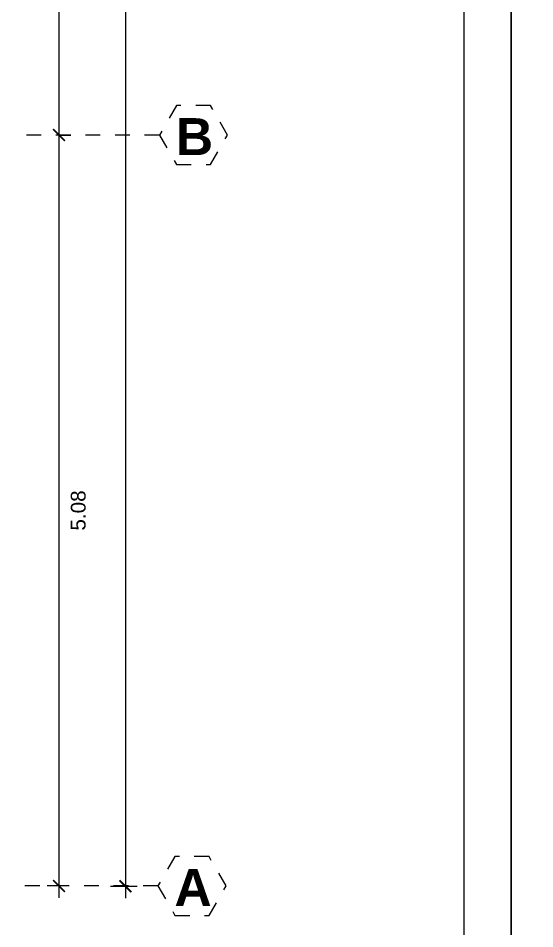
# Model space of a CAD drawing. Header units: millimetres. Extents: x -59 to 123, y 54 to 155.
# Drawn here: x -18.02 to -14.53, y 131.25 to 137.4 of the extents above; entities that cross this region are included whole.
import ezdxf

# ---------------------------------------------------------------- set-up
doc = ezdxf.new("R2010")
doc.units = ezdxf.units.MM
doc.linetypes.add('ACAD_ISO02W100', pattern=[15, 12, -3])
doc.linetypes.add('CONTINUA', pattern=[0])
doc.layers.get('0').update_dxf_attribs({"lineweight": 9})
doc.layers.get('Defpoints').update_dxf_attribs({"lineweight": 0})
doc.layers.add('A-COT', color=8, linetype='Continuous')
doc.layers.add('DET-CORTE', color=86, linetype='Continuous', lineweight=50)
doc.layers.add('EJES', color=6, linetype='ACAD_ISO02W100', lineweight=5)
doc.styles.add('STILUS', font='arial.ttf')
doc.styles.add('style1', font='arial.ttf', dxfattribs={"height": 0.1})
doc.dimstyles.new('luis1', dxfattribs={"dimtxt": 0.1, "dimasz": 0.08, "dimexe": 0.08, "dimexo": 0.08, "dimgap": 0.08, "dimtad": 2, "dimzin": 4, "dimdsep": 46, "dimtxsty": 'style1', "dimblk": 'ARCHTICK', "dimcen": 2, "dimdle": 0.08, "dimclrd": 256, "dimclre": 256, "dimclrt": 256, "dimadec": 0, "dimazin": 1, "dimtfac": 1, "dimtix": 1, "dimtmove": 0, "dimatfit": 3, "dimfxl": 1, "dimtolj": 1, "dimarcsym": 0})

# ---------------------------------------------------------------- blocks, each defined once
blk = doc.blocks.new('_ArchTick')
at = {"color": 0, "linetype": 'ByBlock', "const_width": 0.15}
blk.add_lwpolyline([(-0.5, -0.5), (0.5, 0.5)], dxfattribs=at)
blk = doc.blocks.new('*D1236')
at = {"layer": 'A-COT', "linetype": 'Continuous', "lineweight": -2, "transparency": 16777216}
for p, q in [((-17.299, 150.6123), (-17.299, 131.4523)), ((-17.399, 150.5323), (-17.219, 150.5323)), ((-17.399, 131.5323), (-17.219, 131.5323))]:
    blk.add_line(p, q, dxfattribs=at)
at = {"layer": 'Defpoints', "color": 0, "linetype": 'CONTINUA', "transparency": 16777216}
for p in [(-18.5683, 150.5323), (-18.5683, 131.5323), (-17.299, 131.5323)]:
    blk.add_point(p, dxfattribs=at)
at = {"layer": 'A-COT', "linetype": 'CONTINUA', "lineweight": -2, "transparency": 16777216, "xscale": 0.08, "yscale": 0.08, "zscale": 0.08}
for p, rotation in [((-17.299, 150.5323), 90), ((-17.299, 131.5323), 270)]:
    blk.add_blockref('_ArchTick', p, dxfattribs=dict(at, rotation=rotation))
at = {"layer": 'A-COT', "linetype": 'CONTINUA', "lineweight": 5, "transparency": 16777216, "insert": (-17.1679, 141.0323), "char_height": 0.1, "attachment_point": 5, "rotation": 90, "style": 'style1'}
blk.add_mtext('\\A1;19.00', dxfattribs=at)
blk = doc.blocks.new('*D1251')
at = {"layer": 'A-COT', "linetype": 'Continuous', "lineweight": -2, "transparency": 16777216}
for p, q in [((-17.7486, 140.0667), (-17.7486, 136.5334)), ((-17.7486, 139.9867), (-17.6686, 139.9867)), ((-17.7486, 136.6134), (-17.6686, 136.6134))]:
    blk.add_line(p, q, dxfattribs=at)
at = {"layer": 'Defpoints', "color": 0, "linetype": 'CONTINUA', "transparency": 16777216}
for p in [(-17.8192, 139.9867), (-17.8192, 136.6134), (-17.7486, 136.6134)]:
    blk.add_point(p, dxfattribs=at)
at = {"layer": 'A-COT', "linetype": 'CONTINUA', "lineweight": -2, "transparency": 16777216, "xscale": 0.08, "yscale": 0.08, "zscale": 0.08}
for p, rotation in [((-17.7486, 139.9867), 90), ((-17.7486, 136.6134), 270)]:
    blk.add_blockref('_ArchTick', p, dxfattribs=dict(at, rotation=rotation))
at = {"layer": 'A-COT', "linetype": 'CONTINUA', "lineweight": 5, "transparency": 16777216, "insert": (-17.6175, 138.3001), "char_height": 0.1, "attachment_point": 5, "rotation": 90, "style": 'style1'}
blk.add_mtext('\\A1;3.37', dxfattribs=at)
blk = doc.blocks.new('*D1252')
at = {"layer": 'A-COT', "linetype": 'Continuous', "lineweight": -2, "transparency": 16777216}
for p, q in [((-17.7486, 136.6934), (-17.7486, 131.4547)), ((-17.7486, 136.6134), (-17.6686, 136.6134)), ((-17.7486, 131.5347), (-17.8286, 131.5347))]:
    blk.add_line(p, q, dxfattribs=at)
at = {"layer": 'Defpoints', "color": 0, "linetype": 'CONTINUA', "transparency": 16777216}
for p in [(-17.8192, 136.6134), (-17.7486, 131.5347), (-17.7486, 131.5347)]:
    blk.add_point(p, dxfattribs=at)
at = {"layer": 'A-COT', "linetype": 'CONTINUA', "lineweight": -2, "transparency": 16777216, "xscale": 0.08, "yscale": 0.08, "zscale": 0.08}
for p, rotation in [((-17.7486, 136.6134), 90), ((-17.7486, 131.5347), 270)]:
    blk.add_blockref('_ArchTick', p, dxfattribs=dict(at, rotation=rotation))
at = {"layer": 'A-COT', "linetype": 'CONTINUA', "lineweight": 5, "transparency": 16777216, "insert": (-17.6175, 134.0741), "char_height": 0.1, "attachment_point": 5, "rotation": 90, "style": 'style1'}
blk.add_mtext('\\A1;5.08', dxfattribs=at)

msp = doc.modelspace()

# ---------------------------------------------------------------- linework, layer by layer
at = {"layer": 'Defpoints', "lineweight": 5, "ltscale": 0.5}
for points in [[(-58.9383, 124.826), (-14.6883, 124.826), (-14.6883, 154.6086), (-58.9383, 154.6086)], [(-14.6883, 124.826), (29.5617, 124.826), (29.5617, 154.6086), (-14.6883, 154.6086)]]:
    msp.add_lwpolyline(points, close=True, dxfattribs=at)
at = {"layer": 'DET-CORTE', "lineweight": 5, "ltscale": 0.5}
msp.add_lwpolyline([(-58.6204, 125.144), (-15.0063, 125.144), (-15.0063, 154.2907), (-58.6204, 154.2907)], close=True, dxfattribs=at)
at = {"layer": 'EJES', "lineweight": 5, "ltscale": 0.003}
for p, q in [((-17.0688, 136.6134), (-18.5697, 136.6134)), ((-17.0788, 131.5347), (-18.5797, 131.5347))]:
    msp.add_line(p, q, dxfattribs=at)
for points in [[(-16.723, 136.4138), (-16.6078, 136.6134), (-16.723, 136.813), (-16.9535, 136.813), (-17.0688, 136.6134), (-16.9535, 136.4138)], [(-16.733, 131.3351), (-16.6178, 131.5347), (-16.733, 131.7344), (-16.9635, 131.7344), (-17.0788, 131.5347), (-16.9635, 131.3351)]]:
    msp.add_lwpolyline(points, close=True, dxfattribs=at)

# ---------------------------------------------------------------- texts
at = {"layer": 'EJES', "lineweight": 5, "char_height": 0.25, "width": 0.015384, "attachment_point": 2, "style": 'STILUS'}
for s, insert in [('{\\fArial|b1|i0|c0|p34;B}', (-16.8312, 136.7275)), ('{\\fArial|b1|i0|c0|p34;A}', (-16.8412, 131.6488))]:
    msp.add_mtext(s, dxfattribs=dict(at, insert=insert))

# ---------------------------------------------------------------- dimensions: what is measured, and where the dimension line sits
at = {"layer": 'A-COT', "linetype": 'CONTINUA', "lineweight": 5}
for base, p1, p2, override, picture, middle in [((-17.299, 131.5323), (-18.5683, 150.5323), (-18.5683, 131.5323), {"dimfxl": 0.1, "dimfxlon": 1, "dimarcsym": 2}, '*D1236', (-17.1679, 141.0323)), ((-17.7486, 136.6134), (-17.8192, 139.9867), (-17.8192, 136.6134), {"dimtmove": 1, "dimfxl": 0.1, "dimfxlon": 1, "dimarcsym": 2}, '*D1251', (-17.6175, 138.3001)), ((-17.7486, 131.5347), (-17.8192, 136.6134), (-17.7486, 131.5347), {"dimtmove": 1, "dimfxl": 0.1, "dimfxlon": 1, "dimarcsym": 2}, '*D1252', (-17.6175, 134.0741))]:
    dim = msp.add_linear_dim(base=base, p1=p1, p2=p2, angle=90, dimstyle='luis1', override=override, dxfattribs=at)
    dim.commit()
    dim.dimension.update_dxf_attribs({"geometry": picture, "text_midpoint": middle})

doc.saveas('drawing.dxf')
